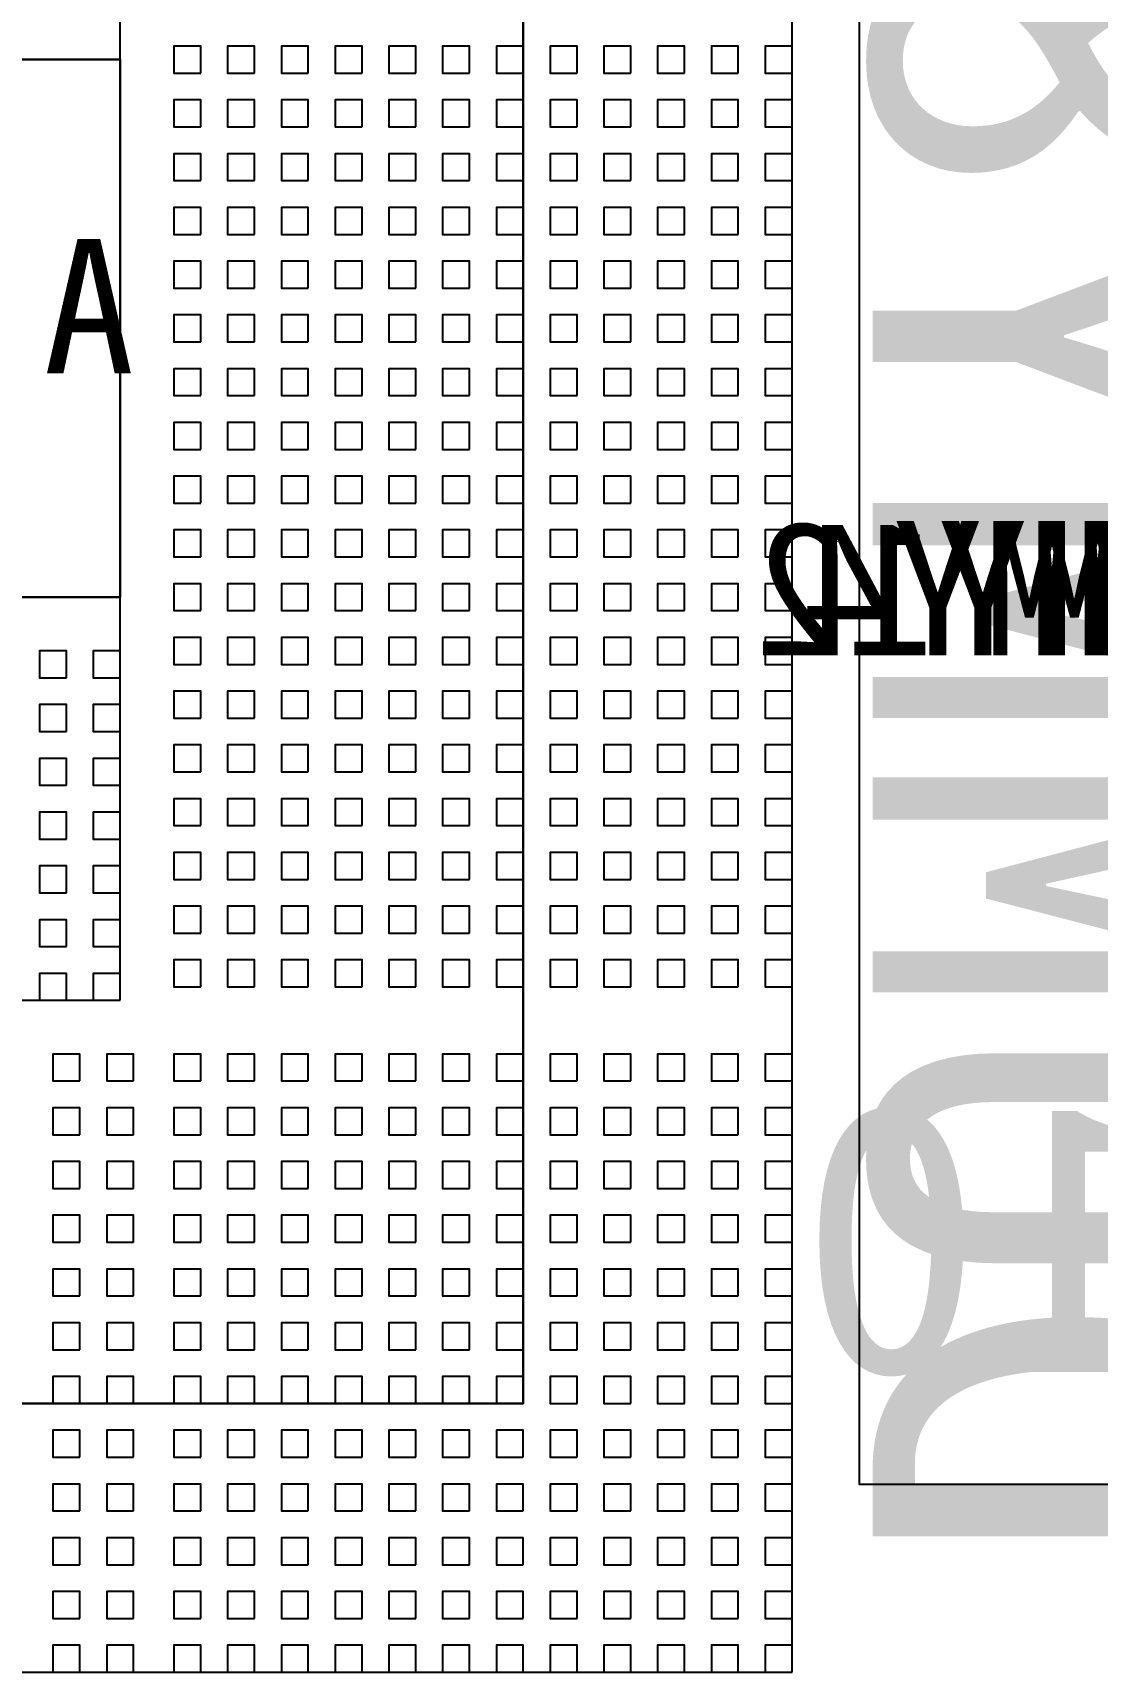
# Model space of a CAD drawing. Header units: millimetres. Extents: x 427 to 2444, y 137 to 817.
# Drawn here: x 1588.8869 to 1588.9266, y 289.0569 to 289.1179 of the extents above; entities that cross this region are included whole.
import ezdxf
from ezdxf.enums import TextEntityAlignment as Align

# ---------------------------------------------------------------- set-up
doc = ezdxf.new("R2010")
doc.units = ezdxf.units.MM
for name, color, linetype in [('L10', 2, 'Continuous'), ('L223', 133, 'Continuous'), ('L240', 60, 'Continuous'), ('L241', 200, 'Continuous'), ('L242', 51, 'Continuous'), ('L245', 53, 'Continuous'), ('L246', 93, 'Continuous'), ('L31', 1, 'Continuous'), ('L70', 190, 'Continuous'), ('L72', 70, 'Continuous'), ('L73', 110, 'Continuous'), ('L74', 230, 'Continuous'), ('L75', 30, 'Continuous'), ('L76', 131, 'Continuous'), ('L98', 150, 'Continuous')]:
    doc.layers.add(name, color=color, linetype=linetype)
doc.styles.add('txt', font='simhei.ttf')

# ---------------------------------------------------------------- blocks, each defined once
blk = doc.blocks.new('HX8394_F_PAD')
at = {"layer": 'L10'}
blk.add_lwpolyline([(13.655999, 0.231499), (13.655999, 0.331501), (13.756001, 0.331501), (13.756001, 0.231499), (13.655999, 0.231499)], close=True, dxfattribs=at)
at = {"layer": 'L241'}
blk.add_lwpolyline([(13.656, 0.2315), (13.656, 0.3315), (13.756, 0.3315), (13.756, 0.2315), (13.656, 0.2315)], close=True, dxfattribs=at)
at = {"layer": 'L242'}
blk.add_lwpolyline([(13.716, 0.2565), (13.716, 0.2715), (13.731, 0.2715), (13.731, 0.2915), (13.716, 0.2915), (13.716, 0.3065), (13.696, 0.3065), (13.696, 0.2915), (13.681, 0.2915), (13.681, 0.2715), (13.696, 0.2715), (13.696, 0.2565), (13.716, 0.2565)], close=True, dxfattribs=at)
at = {"layer": 'L70'}
blk.add_lwpolyline([(13.656, 0.2315), (13.656, 0.3315), (13.756, 0.3315), (13.756, 0.2315), (13.656, 0.2315)], close=True, dxfattribs=at)
at = {"layer": 'L72'}
blk.add_lwpolyline([(13.656, 0.2315), (13.656, 0.3315), (13.756, 0.3315), (13.756, 0.2315), (13.656, 0.2315)], close=True, dxfattribs=at)
at = {"layer": 'L73'}
blk.add_lwpolyline([(13.656, 0.2315), (13.656, 0.3315), (13.756, 0.3315), (13.756, 0.2315), (13.656, 0.2315)], close=True, dxfattribs=at)
at = {"layer": 'L74'}
blk.add_lwpolyline([(13.656, 0.2315), (13.656, 0.3315), (13.756, 0.3315), (13.756, 0.2315), (13.656, 0.2315)], close=True, dxfattribs=at)
at = {"layer": 'L75'}
blk.add_lwpolyline([(13.656, 0.2315), (13.656, 0.3315), (13.756, 0.3315), (13.756, 0.2315), (13.656, 0.2315)], close=True, dxfattribs=at)
at = {"layer": 'L76'}
blk.add_lwpolyline([(13.656, 0.2315), (13.656, 0.3315), (13.756, 0.3315), (13.756, 0.2315), (13.656, 0.2315)], close=True, dxfattribs=at)
at = {"layer": 'L98'}
blk.add_lwpolyline([(13.655999, 0.231499), (13.655999, 0.331501), (13.756001, 0.331501), (13.756001, 0.231499), (13.655999, 0.231499)], close=True, dxfattribs=at)
blk = doc.blocks.new('ALK2_930UM')
at = {"layer": 'L223'}
blk.add_lwpolyline([(-0.04, -0.04), (-0.04, 0.04), (0.04, 0.04), (0.04, -0.04), (-0.04, -0.04)], close=True, dxfattribs=at)
at = {"layer": 'L241'}
blk.add_lwpolyline([(-0.04, -0.04), (-0.04, 0.04), (0.04, 0.04), (0.04, -0.04), (-0.04, -0.04)], close=True, dxfattribs=at)
at = {"layer": 'L242'}
blk.add_lwpolyline([(-0.01, -0.025), (-0.01, -0.01), (-0.025, -0.01), (-0.025, 0.01), (-0.01, 0.01), (-0.01, 0.025), (0.01, 0.025), (0.01, 0.01), (0.025, 0.01), (0.025, -0.01), (0.01, -0.01), (0.01, -0.025), (-0.01, -0.025)], close=True, dxfattribs=at)
blk = doc.blocks.new('NTBUMP_65X16')
at = {"layer": 'L242'}
blk.add_lwpolyline([(-0.008, -0.0325), (-0.008, 0.0325), (0.008, 0.0325), (0.008, -0.0325), (-0.008, -0.0325)], close=True, dxfattribs=at)
blk = doc.blocks.new('ILI9881C_AA_NTBUMP_PM_875UM')
at = {"yscale": -1, "rotation": 180}
blk.add_blockref('ALK2_930UM', (13.706, 0.2855), dxfattribs=at)
at = {"rotation": 180}
blk.add_blockref('NTBUMP_65X16', (13.6455, 0.275), dxfattribs=at)
at = {"layer": 'L246', "style": 'txt'}
blk.add_text('DUMMY81', height=0.015, rotation=90, dxfattribs=at).set_placement((13.6455, 0.275), align=Align.MIDDLE_CENTER)
blk.add_text('610', height=0.01, dxfattribs=at).set_placement((13.6455, 0.251666), align=Align.MIDDLE_CENTER)
blk = doc.blocks.new('OUT_3BUMP')
at = {"layer": 'L242'}
blk.add_lwpolyline([(0.011, 0.116), (0.011, 0.181), (0.027, 0.181), (0.027, 0.116), (0.011, 0.116)], close=True, dxfattribs=at)
blk = doc.blocks.new('JD9365Z_PAD_20170829_Y880')
at = {"layer": 'L241'}
blk.add_lwpolyline([(13.666, 0.249), (13.666, 0.329), (13.746, 0.329), (13.746, 0.249), (13.666, 0.249)], close=True, dxfattribs=at)
at = {"layer": 'L242'}
blk.add_lwpolyline([(13.716, 0.264), (13.716, 0.279), (13.731, 0.279), (13.731, 0.299), (13.716, 0.299), (13.716, 0.314), (13.696, 0.314), (13.696, 0.299), (13.681, 0.299), (13.681, 0.279), (13.696, 0.279), (13.696, 0.264), (13.716, 0.264)], close=True, dxfattribs=at)
at = {"row_count": 1, "column_count": 372, "row_spacing": 0.245, "column_spacing": 0.033}
blk.add_blockref('OUT_3BUMP', (1.3835, 0.13), dxfattribs=at)
at = {"layer": 'L240', "style": 'txt'}
blk.add_text('DUMMY12', height=0.005, dxfattribs=at).set_placement((13.6455, 0.279333), align=Align.MIDDLE_CENTER)
blk = doc.blocks.new('NV3052C3P_BUMP_ORI_20190911')
at = {"layer": 'L242'}
for points in [[(13.681, 0.248), (13.681, 0.298), (13.731, 0.298), (13.731, 0.248), (13.681, 0.248)], [(13.6375, 0.23), (13.6375, 0.295), (13.6535, 0.295), (13.6535, 0.23), (13.6375, 0.23)]]:
    blk.add_lwpolyline(points, close=True, dxfattribs=at)
at = {"layer": 'L245', "style": 'txt'}
for s, p in [('AlignmentMarkR2', (13.705973, 0.273833)), ('DUMMY4', (13.645473, 0.263333))]:
    blk.add_text(s, height=0.005, dxfattribs=at).set_placement(p, align=Align.MIDDLE_CENTER)
blk = doc.blocks.new('AL_MARK_AUO')
at = {"layer": 'L242'}
blk.add_lwpolyline([(0.04, 0.075), (0.04, 0.06), (0.025, 0.06), (0.025, 0.04), (0.04, 0.04), (0.04, 0.025), (0.06, 0.025), (0.06, 0.04), (0.075, 0.04), (0.075, 0.06), (0.06, 0.06), (0.06, 0.075), (0.04, 0.075)], close=True, dxfattribs=at)
blk.add_lwpolyline([(0.04, 0.075), (0.04, 0.06), (0.025, 0.06), (0.025, 0.04), (0.04, 0.04), (0.04, 0.025), (0.06, 0.025), (0.06, 0.04), (0.075, 0.04), (0.075, 0.06), (0.06, 0.06), (0.06, 0.075), (0.04, 0.075)], close=True, dxfattribs=at)
at = {"layer": 'L31'}
for points in [[(0, 0.0595), (0, 0.0605), (0.001, 0.0605), (0.001, 0.0595), (0, 0.0595)], [(0.002, 0.0595), (0.002, 0.0605), (0.003, 0.0605), (0.003, 0.0595), (0.002, 0.0595)], [(0.004, 0.0595), (0.004, 0.0605), (0.005, 0.0605), (0.005, 0.0595), (0.004, 0.0595)], [(0.006, 0.0595), (0.006, 0.0605), (0.007, 0.0605), (0.007, 0.0595), (0.006, 0.0595)], [(0.008, 0.0595), (0.008, 0.0605), (0.009, 0.0605), (0.009, 0.0595), (0.008, 0.0595)], [(0.01, 0.0595), (0.01, 0.0605), (0.011, 0.0605), (0.011, 0.0595), (0.01, 0.0595)], [(0.012, 0.0595), (0.012, 0.0605), (0.013, 0.0605), (0.013, 0.0595), (0.012, 0.0595)], [(0.014, 0.0595), (0.014, 0.0605), (0.015, 0.0605), (0.015, 0.0595), (0.014, 0.0595)], [(0.016, 0.0595), (0.016, 0.0605), (0.017, 0.0605), (0.017, 0.0595), (0.016, 0.0595)], [(0.018, 0.0595), (0.018, 0.0605), (0.019, 0.0605), (0.019, 0.0595), (0.018, 0.0595)], [(0.02, 0.0595), (0.02, 0.0605), (0.021, 0.0605), (0.021, 0.0595), (0.02, 0.0595)], [(0.022, 0.0595), (0.022, 0.0605), (0.023, 0.0605), (0.023, 0.0595), (0.022, 0.0595)], [(0, 0.0575), (0, 0.0585), (0.001, 0.0585), (0.001, 0.0575), (0, 0.0575)], [(0.002, 0.0575), (0.002, 0.0585), (0.003, 0.0585), (0.003, 0.0575), (0.002, 0.0575)], [(0.004, 0.0575), (0.004, 0.0585), (0.005, 0.0585), (0.005, 0.0575), (0.004, 0.0575)], [(0.006, 0.0575), (0.006, 0.0585), (0.007, 0.0585), (0.007, 0.0575), (0.006, 0.0575)], [(0.008, 0.0575), (0.008, 0.0585), (0.009, 0.0585), (0.009, 0.0575), (0.008, 0.0575)], [(0.01, 0.0575), (0.01, 0.0585), (0.011, 0.0585), (0.011, 0.0575), (0.01, 0.0575)], [(0.012, 0.0575), (0.012, 0.0585), (0.013, 0.0585), (0.013, 0.0575), (0.012, 0.0575)], [(0.014, 0.0575), (0.014, 0.0585), (0.015, 0.0585), (0.015, 0.0575), (0.014, 0.0575)], [(0.016, 0.0575), (0.016, 0.0585), (0.017, 0.0585), (0.017, 0.0575), (0.016, 0.0575)], [(0.018, 0.0575), (0.018, 0.0585), (0.019, 0.0585), (0.019, 0.0575), (0.018, 0.0575)], [(0.02, 0.0575), (0.02, 0.0585), (0.021, 0.0585), (0.021, 0.0575), (0.02, 0.0575)], [(0.022, 0.0575), (0.022, 0.0585), (0.023, 0.0585), (0.023, 0.0575), (0.022, 0.0575)], [(0, 0.0555), (0, 0.0565), (0.001, 0.0565), (0.001, 0.0555), (0, 0.0555)], [(0.002, 0.0555), (0.002, 0.0565), (0.003, 0.0565), (0.003, 0.0555), (0.002, 0.0555)], [(0.004, 0.0555), (0.004, 0.0565), (0.005, 0.0565), (0.005, 0.0555), (0.004, 0.0555)], [(0.006, 0.0555), (0.006, 0.0565), (0.007, 0.0565), (0.007, 0.0555), (0.006, 0.0555)], [(0.008, 0.0555), (0.008, 0.0565), (0.009, 0.0565), (0.009, 0.0555), (0.008, 0.0555)], [(0.01, 0.0555), (0.01, 0.0565), (0.011, 0.0565), (0.011, 0.0555), (0.01, 0.0555)], [(0.012, 0.0555), (0.012, 0.0565), (0.013, 0.0565), (0.013, 0.0555), (0.012, 0.0555)], [(0.014, 0.0555), (0.014, 0.0565), (0.015, 0.0565), (0.015, 0.0555), (0.014, 0.0555)], [(0.016, 0.0555), (0.016, 0.0565), (0.017, 0.0565), (0.017, 0.0555), (0.016, 0.0555)], [(0.018, 0.0555), (0.018, 0.0565), (0.019, 0.0565), (0.019, 0.0555), (0.018, 0.0555)], [(0.02, 0.0555), (0.02, 0.0565), (0.021, 0.0565), (0.021, 0.0555), (0.02, 0.0555)], [(0.022, 0.0555), (0.022, 0.0565), (0.023, 0.0565), (0.023, 0.0555), (0.022, 0.0555)], [(0, 0.0535), (0, 0.0545), (0.001, 0.0545), (0.001, 0.0535), (0, 0.0535)], [(0.002, 0.0535), (0.002, 0.0545), (0.003, 0.0545), (0.003, 0.0535), (0.002, 0.0535)], [(0.004, 0.0535), (0.004, 0.0545), (0.005, 0.0545), (0.005, 0.0535), (0.004, 0.0535)], [(0.006, 0.0535), (0.006, 0.0545), (0.007, 0.0545), (0.007, 0.0535), (0.006, 0.0535)], [(0.008, 0.0535), (0.008, 0.0545), (0.009, 0.0545), (0.009, 0.0535), (0.008, 0.0535)], [(0.01, 0.0535), (0.01, 0.0545), (0.011, 0.0545), (0.011, 0.0535), (0.01, 0.0535)], [(0.012, 0.0535), (0.012, 0.0545), (0.013, 0.0545), (0.013, 0.0535), (0.012, 0.0535)], [(0.014, 0.0535), (0.014, 0.0545), (0.015, 0.0545), (0.015, 0.0535), (0.014, 0.0535)], [(0.016, 0.0535), (0.016, 0.0545), (0.017, 0.0545), (0.017, 0.0535), (0.016, 0.0535)], [(0.018, 0.0535), (0.018, 0.0545), (0.019, 0.0545), (0.019, 0.0535), (0.018, 0.0535)], [(0.02, 0.0535), (0.02, 0.0545), (0.021, 0.0545), (0.021, 0.0535), (0.02, 0.0535)], [(0.022, 0.0535), (0.022, 0.0545), (0.023, 0.0545), (0.023, 0.0535), (0.022, 0.0535)], [(0, 0.0515), (0, 0.0525), (0.001, 0.0525), (0.001, 0.0515), (0, 0.0515)], [(0.002, 0.0515), (0.002, 0.0525), (0.003, 0.0525), (0.003, 0.0515), (0.002, 0.0515)], [(0.004, 0.0515), (0.004, 0.0525), (0.005, 0.0525), (0.005, 0.0515), (0.004, 0.0515)], [(0.006, 0.0515), (0.006, 0.0525), (0.007, 0.0525), (0.007, 0.0515), (0.006, 0.0515)], [(0.008, 0.0515), (0.008, 0.0525), (0.009, 0.0525), (0.009, 0.0515), (0.008, 0.0515)], [(0.01, 0.0515), (0.01, 0.0525), (0.011, 0.0525), (0.011, 0.0515), (0.01, 0.0515)], [(0.012, 0.0515), (0.012, 0.0525), (0.013, 0.0525), (0.013, 0.0515), (0.012, 0.0515)], [(0.014, 0.0515), (0.014, 0.0525), (0.015, 0.0525), (0.015, 0.0515), (0.014, 0.0515)], [(0.016, 0.0515), (0.016, 0.0525), (0.017, 0.0525), (0.017, 0.0515), (0.016, 0.0515)], [(0.018, 0.0515), (0.018, 0.0525), (0.019, 0.0525), (0.019, 0.0515), (0.018, 0.0515)], [(0.02, 0.0515), (0.02, 0.0525), (0.021, 0.0525), (0.021, 0.0515), (0.02, 0.0515)], [(0.022, 0.0515), (0.022, 0.0525), (0.023, 0.0525), (0.023, 0.0515), (0.022, 0.0515)], [(0, 0.0495), (0, 0.0505), (0.001, 0.0505), (0.001, 0.0495), (0, 0.0495)], [(0.002, 0.0495), (0.002, 0.0505), (0.003, 0.0505), (0.003, 0.0495), (0.002, 0.0495)], [(0.004, 0.0495), (0.004, 0.0505), (0.005, 0.0505), (0.005, 0.0495), (0.004, 0.0495)], [(0.006, 0.0495), (0.006, 0.0505), (0.007, 0.0505), (0.007, 0.0495), (0.006, 0.0495)], [(0.008, 0.0495), (0.008, 0.0505), (0.009, 0.0505), (0.009, 0.0495), (0.008, 0.0495)], [(0.01, 0.0495), (0.01, 0.0505), (0.011, 0.0505), (0.011, 0.0495), (0.01, 0.0495)], [(0.012, 0.0495), (0.012, 0.0505), (0.013, 0.0505), (0.013, 0.0495), (0.012, 0.0495)], [(0.014, 0.0495), (0.014, 0.0505), (0.015, 0.0505), (0.015, 0.0495), (0.014, 0.0495)], [(0.016, 0.0495), (0.016, 0.0505), (0.017, 0.0505), (0.017, 0.0495), (0.016, 0.0495)], [(0.018, 0.0495), (0.018, 0.0505), (0.019, 0.0505), (0.019, 0.0495), (0.018, 0.0495)], [(0.02, 0.0495), (0.02, 0.0505), (0.021, 0.0505), (0.021, 0.0495), (0.02, 0.0495)], [(0.022, 0.0495), (0.022, 0.0505), (0.023, 0.0505), (0.023, 0.0495), (0.022, 0.0495)], [(0, 0.0475), (0, 0.0485), (0.001, 0.0485), (0.001, 0.0475), (0, 0.0475)], [(0.002, 0.0475), (0.002, 0.0485), (0.003, 0.0485), (0.003, 0.0475), (0.002, 0.0475)], [(0.004, 0.0475), (0.004, 0.0485), (0.005, 0.0485), (0.005, 0.0475), (0.004, 0.0475)], [(0.006, 0.0475), (0.006, 0.0485), (0.007, 0.0485), (0.007, 0.0475), (0.006, 0.0475)], [(0.008, 0.0475), (0.008, 0.0485), (0.009, 0.0485), (0.009, 0.0475), (0.008, 0.0475)], [(0.01, 0.0475), (0.01, 0.0485), (0.011, 0.0485), (0.011, 0.0475), (0.01, 0.0475)], [(0.012, 0.0475), (0.012, 0.0485), (0.013, 0.0485), (0.013, 0.0475), (0.012, 0.0475)], [(0.014, 0.0475), (0.014, 0.0485), (0.015, 0.0485), (0.015, 0.0475), (0.014, 0.0475)], [(0.016, 0.0475), (0.016, 0.0485), (0.017, 0.0485), (0.017, 0.0475), (0.016, 0.0475)], [(0.018, 0.0475), (0.018, 0.0485), (0.019, 0.0485), (0.019, 0.0475), (0.018, 0.0475)], [(0.02, 0.0475), (0.02, 0.0485), (0.021, 0.0485), (0.021, 0.0475), (0.02, 0.0475)], [(0.022, 0.0475), (0.022, 0.0485), (0.023, 0.0485), (0.023, 0.0475), (0.022, 0.0475)], [(0, 0.0455), (0, 0.0465), (0.001, 0.0465), (0.001, 0.0455), (0, 0.0455)], [(0.002, 0.0455), (0.002, 0.0465), (0.003, 0.0465), (0.003, 0.0455), (0.002, 0.0455)], [(0.004, 0.0455), (0.004, 0.0465), (0.005, 0.0465), (0.005, 0.0455), (0.004, 0.0455)], [(0.006, 0.0455), (0.006, 0.0465), (0.007, 0.0465), (0.007, 0.0455), (0.006, 0.0455)], [(0.008, 0.0455), (0.008, 0.0465), (0.009, 0.0465), (0.009, 0.0455), (0.008, 0.0455)], [(0.01, 0.0455), (0.01, 0.0465), (0.011, 0.0465), (0.011, 0.0455), (0.01, 0.0455)], [(0.012, 0.0455), (0.012, 0.0465), (0.013, 0.0465), (0.013, 0.0455), (0.012, 0.0455)], [(0.014, 0.0455), (0.014, 0.0465), (0.015, 0.0465), (0.015, 0.0455), (0.014, 0.0455)], [(0.016, 0.0455), (0.016, 0.0465), (0.017, 0.0465), (0.017, 0.0455), (0.016, 0.0455)], [(0.018, 0.0455), (0.018, 0.0465), (0.019, 0.0465), (0.019, 0.0455), (0.018, 0.0455)], [(0.02, 0.0455), (0.02, 0.0465), (0.021, 0.0465), (0.021, 0.0455), (0.02, 0.0455)], [(0.022, 0.0455), (0.022, 0.0465), (0.023, 0.0465), (0.023, 0.0455), (0.022, 0.0455)], [(0, 0.0435), (0, 0.0445), (0.001, 0.0445), (0.001, 0.0435), (0, 0.0435)], [(0.002, 0.0435), (0.002, 0.0445), (0.003, 0.0445), (0.003, 0.0435), (0.002, 0.0435)], [(0.004, 0.0435), (0.004, 0.0445), (0.005, 0.0445), (0.005, 0.0435), (0.004, 0.0435)], [(0.006, 0.0435), (0.006, 0.0445), (0.007, 0.0445), (0.007, 0.0435), (0.006, 0.0435)], [(0.008, 0.0435), (0.008, 0.0445), (0.009, 0.0445), (0.009, 0.0435), (0.008, 0.0435)], [(0.01, 0.0435), (0.01, 0.0445), (0.011, 0.0445), (0.011, 0.0435), (0.01, 0.0435)], [(0.012, 0.0435), (0.012, 0.0445), (0.013, 0.0445), (0.013, 0.0435), (0.012, 0.0435)], [(0.014, 0.0435), (0.014, 0.0445), (0.015, 0.0445), (0.015, 0.0435), (0.014, 0.0435)], [(0.016, 0.0435), (0.016, 0.0445), (0.017, 0.0445), (0.017, 0.0435), (0.016, 0.0435)], [(0.018, 0.0435), (0.018, 0.0445), (0.019, 0.0445), (0.019, 0.0435), (0.018, 0.0435)], [(0.02, 0.0435), (0.02, 0.0445), (0.021, 0.0445), (0.021, 0.0435), (0.02, 0.0435)], [(0.022, 0.0435), (0.022, 0.0445), (0.023, 0.0445), (0.023, 0.0435), (0.022, 0.0435)], [(0, 0.0415), (0, 0.0425), (0.001, 0.0425), (0.001, 0.0415), (0, 0.0415)], [(0.002, 0.0415), (0.002, 0.0425), (0.003, 0.0425), (0.003, 0.0415), (0.002, 0.0415)], [(0.004, 0.0415), (0.004, 0.0425), (0.005, 0.0425), (0.005, 0.0415), (0.004, 0.0415)], [(0.006, 0.0415), (0.006, 0.0425), (0.007, 0.0425), (0.007, 0.0415), (0.006, 0.0415)], [(0.008, 0.0415), (0.008, 0.0425), (0.009, 0.0425), (0.009, 0.0415), (0.008, 0.0415)], [(0.01, 0.0415), (0.01, 0.0425), (0.011, 0.0425), (0.011, 0.0415), (0.01, 0.0415)], [(0.012, 0.0415), (0.012, 0.0425), (0.013, 0.0425), (0.013, 0.0415), (0.012, 0.0415)], [(0.014, 0.0415), (0.014, 0.0425), (0.015, 0.0425), (0.015, 0.0415), (0.014, 0.0415)], [(0.016, 0.0415), (0.016, 0.0425), (0.017, 0.0425), (0.017, 0.0415), (0.016, 0.0415)], [(0.018, 0.0415), (0.018, 0.0425), (0.019, 0.0425), (0.019, 0.0415), (0.018, 0.0415)], [(0.02, 0.0415), (0.02, 0.0425), (0.021, 0.0425), (0.021, 0.0415), (0.02, 0.0415)], [(0.022, 0.0415), (0.022, 0.0425), (0.023, 0.0425), (0.023, 0.0415), (0.022, 0.0415)], [(0, 0.0395), (0, 0.0405), (0.001, 0.0405), (0.001, 0.0395), (0, 0.0395)], [(0.002, 0.0395), (0.002, 0.0405), (0.003, 0.0405), (0.003, 0.0395), (0.002, 0.0395)], [(0.004, 0.0395), (0.004, 0.0405), (0.005, 0.0405), (0.005, 0.0395), (0.004, 0.0395)], [(0.006, 0.0395), (0.006, 0.0405), (0.007, 0.0405), (0.007, 0.0395), (0.006, 0.0395)], [(0.008, 0.0395), (0.008, 0.0405), (0.009, 0.0405), (0.009, 0.0395), (0.008, 0.0395)], [(0.01, 0.0395), (0.01, 0.0405), (0.011, 0.0405), (0.011, 0.0395), (0.01, 0.0395)], [(0.012, 0.0395), (0.012, 0.0405), (0.013, 0.0405), (0.013, 0.0395), (0.012, 0.0395)], [(0.014, 0.0395), (0.014, 0.0405), (0.015, 0.0405), (0.015, 0.0395), (0.014, 0.0395)], [(0.016, 0.0395), (0.016, 0.0405), (0.017, 0.0405), (0.017, 0.0395), (0.016, 0.0395)], [(0.018, 0.0395), (0.018, 0.0405), (0.019, 0.0405), (0.019, 0.0395), (0.018, 0.0395)], [(0.02, 0.0395), (0.02, 0.0405), (0.021, 0.0405), (0.021, 0.0395), (0.02, 0.0395)], [(0.022, 0.0395), (0.022, 0.0405), (0.023, 0.0405), (0.023, 0.0395), (0.022, 0.0395)], [(0, 0.0375), (0, 0.0385), (0.001, 0.0385), (0.001, 0.0375), (0, 0.0375)], [(0.002, 0.0375), (0.002, 0.0385), (0.003, 0.0385), (0.003, 0.0375), (0.002, 0.0375)], [(0.004, 0.0375), (0.004, 0.0385), (0.005, 0.0385), (0.005, 0.0375), (0.004, 0.0375)], [(0.006, 0.0375), (0.006, 0.0385), (0.007, 0.0385), (0.007, 0.0375), (0.006, 0.0375)], [(0.008, 0.0375), (0.008, 0.0385), (0.009, 0.0385), (0.009, 0.0375), (0.008, 0.0375)], [(0.01, 0.0375), (0.01, 0.0385), (0.011, 0.0385), (0.011, 0.0375), (0.01, 0.0375)], [(0.012, 0.0375), (0.012, 0.0385), (0.013, 0.0385), (0.013, 0.0375), (0.012, 0.0375)], [(0.014, 0.0375), (0.014, 0.0385), (0.015, 0.0385), (0.015, 0.0375), (0.014, 0.0375)], [(0.016, 0.0375), (0.016, 0.0385), (0.017, 0.0385), (0.017, 0.0375), (0.016, 0.0375)], [(0.018, 0.0375), (0.018, 0.0385), (0.019, 0.0385), (0.019, 0.0375), (0.018, 0.0375)], [(0.02, 0.0375), (0.02, 0.0385), (0.021, 0.0385), (0.021, 0.0375), (0.02, 0.0375)], [(0.022, 0.0375), (0.022, 0.0385), (0.023, 0.0385), (0.023, 0.0375), (0.022, 0.0375)], [(0.025, 0.037), (0.025, 0.038), (0.026, 0.038), (0.026, 0.037), (0.025, 0.037)], [(0.027, 0.037), (0.027, 0.038), (0.028, 0.038), (0.028, 0.037), (0.027, 0.037)], [(0, 0.0355), (0, 0.0365), (0.001, 0.0365), (0.001, 0.0355), (0, 0.0355)], [(0.002, 0.0355), (0.002, 0.0365), (0.003, 0.0365), (0.003, 0.0355), (0.002, 0.0355)], [(0.004, 0.0355), (0.004, 0.0365), (0.005, 0.0365), (0.005, 0.0355), (0.004, 0.0355)], [(0.006, 0.0355), (0.006, 0.0365), (0.007, 0.0365), (0.007, 0.0355), (0.006, 0.0355)], [(0.008, 0.0355), (0.008, 0.0365), (0.009, 0.0365), (0.009, 0.0355), (0.008, 0.0355)], [(0.01, 0.0355), (0.01, 0.0365), (0.011, 0.0365), (0.011, 0.0355), (0.01, 0.0355)], [(0.012, 0.0355), (0.012, 0.0365), (0.013, 0.0365), (0.013, 0.0355), (0.012, 0.0355)], [(0.014, 0.0355), (0.014, 0.0365), (0.015, 0.0365), (0.015, 0.0355), (0.014, 0.0355)], [(0.016, 0.0355), (0.016, 0.0365), (0.017, 0.0365), (0.017, 0.0355), (0.016, 0.0355)], [(0.018, 0.0355), (0.018, 0.0365), (0.019, 0.0365), (0.019, 0.0355), (0.018, 0.0355)], [(0.02, 0.0355), (0.02, 0.0365), (0.021, 0.0365), (0.021, 0.0355), (0.02, 0.0355)], [(0.022, 0.0355), (0.022, 0.0365), (0.023, 0.0365), (0.023, 0.0355), (0.022, 0.0355)], [(0.025, 0.035), (0.025, 0.036), (0.026, 0.036), (0.026, 0.035), (0.025, 0.035)], [(0.027, 0.035), (0.027, 0.036), (0.028, 0.036), (0.028, 0.035), (0.027, 0.035)], [(0, 0.0335), (0, 0.0345), (0.001, 0.0345), (0.001, 0.0335), (0, 0.0335)], [(0.002, 0.0335), (0.002, 0.0345), (0.003, 0.0345), (0.003, 0.0335), (0.002, 0.0335)], [(0.004, 0.0335), (0.004, 0.0345), (0.005, 0.0345), (0.005, 0.0335), (0.004, 0.0335)], [(0.006, 0.0335), (0.006, 0.0345), (0.007, 0.0345), (0.007, 0.0335), (0.006, 0.0335)], [(0.008, 0.0335), (0.008, 0.0345), (0.009, 0.0345), (0.009, 0.0335), (0.008, 0.0335)], [(0.01, 0.0335), (0.01, 0.0345), (0.011, 0.0345), (0.011, 0.0335), (0.01, 0.0335)], [(0.012, 0.0335), (0.012, 0.0345), (0.013, 0.0345), (0.013, 0.0335), (0.012, 0.0335)], [(0.014, 0.0335), (0.014, 0.0345), (0.015, 0.0345), (0.015, 0.0335), (0.014, 0.0335)], [(0.016, 0.0335), (0.016, 0.0345), (0.017, 0.0345), (0.017, 0.0335), (0.016, 0.0335)], [(0.018, 0.0335), (0.018, 0.0345), (0.019, 0.0345), (0.019, 0.0335), (0.018, 0.0335)], [(0.02, 0.0335), (0.02, 0.0345), (0.021, 0.0345), (0.021, 0.0335), (0.02, 0.0335)], [(0.022, 0.0335), (0.022, 0.0345), (0.023, 0.0345), (0.023, 0.0335), (0.022, 0.0335)], [(0.025, 0.033), (0.025, 0.034), (0.026, 0.034), (0.026, 0.033), (0.025, 0.033)], [(0.027, 0.033), (0.027, 0.034), (0.028, 0.034), (0.028, 0.033), (0.027, 0.033)], [(0, 0.0315), (0, 0.0325), (0.001, 0.0325), (0.001, 0.0315), (0, 0.0315)], [(0.002, 0.0315), (0.002, 0.0325), (0.003, 0.0325), (0.003, 0.0315), (0.002, 0.0315)], [(0.004, 0.0315), (0.004, 0.0325), (0.005, 0.0325), (0.005, 0.0315), (0.004, 0.0315)], [(0.006, 0.0315), (0.006, 0.0325), (0.007, 0.0325), (0.007, 0.0315), (0.006, 0.0315)], [(0.008, 0.0315), (0.008, 0.0325), (0.009, 0.0325), (0.009, 0.0315), (0.008, 0.0315)], [(0.01, 0.0315), (0.01, 0.0325), (0.011, 0.0325), (0.011, 0.0315), (0.01, 0.0315)], [(0.012, 0.0315), (0.012, 0.0325), (0.013, 0.0325), (0.013, 0.0315), (0.012, 0.0315)], [(0.014, 0.0315), (0.014, 0.0325), (0.015, 0.0325), (0.015, 0.0315), (0.014, 0.0315)], [(0.016, 0.0315), (0.016, 0.0325), (0.017, 0.0325), (0.017, 0.0315), (0.016, 0.0315)], [(0.018, 0.0315), (0.018, 0.0325), (0.019, 0.0325), (0.019, 0.0315), (0.018, 0.0315)], [(0.02, 0.0315), (0.02, 0.0325), (0.021, 0.0325), (0.021, 0.0315), (0.02, 0.0315)], [(0.022, 0.0315), (0.022, 0.0325), (0.023, 0.0325), (0.023, 0.0315), (0.022, 0.0315)], [(0.025, 0.031), (0.025, 0.032), (0.026, 0.032), (0.026, 0.031), (0.025, 0.031)], [(0.027, 0.031), (0.027, 0.032), (0.028, 0.032), (0.028, 0.031), (0.027, 0.031)], [(0, 0.0295), (0, 0.0305), (0.001, 0.0305), (0.001, 0.0295), (0, 0.0295)], [(0.002, 0.0295), (0.002, 0.0305), (0.003, 0.0305), (0.003, 0.0295), (0.002, 0.0295)], [(0.004, 0.0295), (0.004, 0.0305), (0.005, 0.0305), (0.005, 0.0295), (0.004, 0.0295)], [(0.006, 0.0295), (0.006, 0.0305), (0.007, 0.0305), (0.007, 0.0295), (0.006, 0.0295)], [(0.008, 0.0295), (0.008, 0.0305), (0.009, 0.0305), (0.009, 0.0295), (0.008, 0.0295)], [(0.01, 0.0295), (0.01, 0.0305), (0.011, 0.0305), (0.011, 0.0295), (0.01, 0.0295)], [(0.012, 0.0295), (0.012, 0.0305), (0.013, 0.0305), (0.013, 0.0295), (0.012, 0.0295)], [(0.014, 0.0295), (0.014, 0.0305), (0.015, 0.0305), (0.015, 0.0295), (0.014, 0.0295)], [(0.016, 0.0295), (0.016, 0.0305), (0.017, 0.0305), (0.017, 0.0295), (0.016, 0.0295)], [(0.018, 0.0295), (0.018, 0.0305), (0.019, 0.0305), (0.019, 0.0295), (0.018, 0.0295)], [(0.02, 0.0295), (0.02, 0.0305), (0.021, 0.0305), (0.021, 0.0295), (0.02, 0.0295)], [(0.022, 0.0295), (0.022, 0.0305), (0.023, 0.0305), (0.023, 0.0295), (0.022, 0.0295)], [(0.025, 0.029), (0.025, 0.03), (0.026, 0.03), (0.026, 0.029), (0.025, 0.029)], [(0.027, 0.029), (0.027, 0.03), (0.028, 0.03), (0.028, 0.029), (0.027, 0.029)], [(0, 0.0275), (0, 0.0285), (0.001, 0.0285), (0.001, 0.0275), (0, 0.0275)], [(0.002, 0.0275), (0.002, 0.0285), (0.003, 0.0285), (0.003, 0.0275), (0.002, 0.0275)], [(0.004, 0.0275), (0.004, 0.0285), (0.005, 0.0285), (0.005, 0.0275), (0.004, 0.0275)], [(0.006, 0.0275), (0.006, 0.0285), (0.007, 0.0285), (0.007, 0.0275), (0.006, 0.0275)], [(0.008, 0.0275), (0.008, 0.0285), (0.009, 0.0285), (0.009, 0.0275), (0.008, 0.0275)], [(0.01, 0.0275), (0.01, 0.0285), (0.011, 0.0285), (0.011, 0.0275), (0.01, 0.0275)], [(0.012, 0.0275), (0.012, 0.0285), (0.013, 0.0285), (0.013, 0.0275), (0.012, 0.0275)], [(0.014, 0.0275), (0.014, 0.0285), (0.015, 0.0285), (0.015, 0.0275), (0.014, 0.0275)], [(0.016, 0.0275), (0.016, 0.0285), (0.017, 0.0285), (0.017, 0.0275), (0.016, 0.0275)], [(0.018, 0.0275), (0.018, 0.0285), (0.019, 0.0285), (0.019, 0.0275), (0.018, 0.0275)], [(0.02, 0.0275), (0.02, 0.0285), (0.021, 0.0285), (0.021, 0.0275), (0.02, 0.0275)], [(0.022, 0.0275), (0.022, 0.0285), (0.023, 0.0285), (0.023, 0.0275), (0.022, 0.0275)], [(0.025, 0.027), (0.025, 0.028), (0.026, 0.028), (0.026, 0.027), (0.025, 0.027)], [(0.027, 0.027), (0.027, 0.028), (0.028, 0.028), (0.028, 0.027), (0.027, 0.027)], [(0, 0.0255), (0, 0.0265), (0.001, 0.0265), (0.001, 0.0255), (0, 0.0255)], [(0.002, 0.0255), (0.002, 0.0265), (0.003, 0.0265), (0.003, 0.0255), (0.002, 0.0255)], [(0.004, 0.0255), (0.004, 0.0265), (0.005, 0.0265), (0.005, 0.0255), (0.004, 0.0255)], [(0.006, 0.0255), (0.006, 0.0265), (0.007, 0.0265), (0.007, 0.0255), (0.006, 0.0255)], [(0.008, 0.0255), (0.008, 0.0265), (0.009, 0.0265), (0.009, 0.0255), (0.008, 0.0255)], [(0.01, 0.0255), (0.01, 0.0265), (0.011, 0.0265), (0.011, 0.0255), (0.01, 0.0255)], [(0.012, 0.0255), (0.012, 0.0265), (0.013, 0.0265), (0.013, 0.0255), (0.012, 0.0255)], [(0.014, 0.0255), (0.014, 0.0265), (0.015, 0.0265), (0.015, 0.0255), (0.014, 0.0255)], [(0.016, 0.0255), (0.016, 0.0265), (0.017, 0.0265), (0.017, 0.0255), (0.016, 0.0255)], [(0.018, 0.0255), (0.018, 0.0265), (0.019, 0.0265), (0.019, 0.0255), (0.018, 0.0255)], [(0.02, 0.0255), (0.02, 0.0265), (0.021, 0.0265), (0.021, 0.0255), (0.02, 0.0255)], [(0.022, 0.0255), (0.022, 0.0265), (0.023, 0.0265), (0.023, 0.0255), (0.022, 0.0255)], [(0.025, 0.025), (0.025, 0.026), (0.026, 0.026), (0.026, 0.025), (0.025, 0.025)], [(0.027, 0.025), (0.027, 0.026), (0.028, 0.026), (0.028, 0.025), (0.027, 0.025)], [(0, 0.022), (0, 0.023), (0.001, 0.023), (0.001, 0.022), (0, 0.022)], [(0.002, 0.022), (0.002, 0.023), (0.003, 0.023), (0.003, 0.022), (0.002, 0.022)], [(0.004, 0.022), (0.004, 0.023), (0.005, 0.023), (0.005, 0.022), (0.004, 0.022)], [(0.006, 0.022), (0.006, 0.023), (0.007, 0.023), (0.007, 0.022), (0.006, 0.022)], [(0.008, 0.022), (0.008, 0.023), (0.009, 0.023), (0.009, 0.022), (0.008, 0.022)], [(0.01, 0.022), (0.01, 0.023), (0.011, 0.023), (0.011, 0.022), (0.01, 0.022)], [(0.012, 0.022), (0.012, 0.023), (0.013, 0.023), (0.013, 0.022), (0.012, 0.022)], [(0.014, 0.022), (0.014, 0.023), (0.015, 0.023), (0.015, 0.022), (0.014, 0.022)], [(0.016, 0.022), (0.016, 0.023), (0.017, 0.023), (0.017, 0.022), (0.016, 0.022)], [(0.018, 0.022), (0.018, 0.023), (0.019, 0.023), (0.019, 0.022), (0.018, 0.022)], [(0.02, 0.022), (0.02, 0.023), (0.021, 0.023), (0.021, 0.022), (0.02, 0.022)], [(0.022, 0.022), (0.022, 0.023), (0.023, 0.023), (0.023, 0.022), (0.022, 0.022)], [(0.0245, 0.022), (0.0245, 0.023), (0.0255, 0.023), (0.0255, 0.022), (0.0245, 0.022)], [(0.0265, 0.022), (0.0265, 0.023), (0.0275, 0.023), (0.0275, 0.022), (0.0265, 0.022)], [(0, 0.02), (0, 0.021), (0.001, 0.021), (0.001, 0.02), (0, 0.02)], [(0.002, 0.02), (0.002, 0.021), (0.003, 0.021), (0.003, 0.02), (0.002, 0.02)], [(0.004, 0.02), (0.004, 0.021), (0.005, 0.021), (0.005, 0.02), (0.004, 0.02)], [(0.006, 0.02), (0.006, 0.021), (0.007, 0.021), (0.007, 0.02), (0.006, 0.02)], [(0.008, 0.02), (0.008, 0.021), (0.009, 0.021), (0.009, 0.02), (0.008, 0.02)], [(0.01, 0.02), (0.01, 0.021), (0.011, 0.021), (0.011, 0.02), (0.01, 0.02)], [(0.012, 0.02), (0.012, 0.021), (0.013, 0.021), (0.013, 0.02), (0.012, 0.02)], [(0.014, 0.02), (0.014, 0.021), (0.015, 0.021), (0.015, 0.02), (0.014, 0.02)], [(0.016, 0.02), (0.016, 0.021), (0.017, 0.021), (0.017, 0.02), (0.016, 0.02)], [(0.018, 0.02), (0.018, 0.021), (0.019, 0.021), (0.019, 0.02), (0.018, 0.02)], [(0.02, 0.02), (0.02, 0.021), (0.021, 0.021), (0.021, 0.02), (0.02, 0.02)], [(0.022, 0.02), (0.022, 0.021), (0.023, 0.021), (0.023, 0.02), (0.022, 0.02)], [(0.0245, 0.02), (0.0245, 0.021), (0.0255, 0.021), (0.0255, 0.02), (0.0245, 0.02)], [(0.0265, 0.02), (0.0265, 0.021), (0.0275, 0.021), (0.0275, 0.02), (0.0265, 0.02)], [(0, 0.018), (0, 0.019), (0.001, 0.019), (0.001, 0.018), (0, 0.018)], [(0.002, 0.018), (0.002, 0.019), (0.003, 0.019), (0.003, 0.018), (0.002, 0.018)], [(0.004, 0.018), (0.004, 0.019), (0.005, 0.019), (0.005, 0.018), (0.004, 0.018)], [(0.006, 0.018), (0.006, 0.019), (0.007, 0.019), (0.007, 0.018), (0.006, 0.018)], [(0.008, 0.018), (0.008, 0.019), (0.009, 0.019), (0.009, 0.018), (0.008, 0.018)], [(0.01, 0.018), (0.01, 0.019), (0.011, 0.019), (0.011, 0.018), (0.01, 0.018)], [(0.012, 0.018), (0.012, 0.019), (0.013, 0.019), (0.013, 0.018), (0.012, 0.018)], [(0.014, 0.018), (0.014, 0.019), (0.015, 0.019), (0.015, 0.018), (0.014, 0.018)], [(0.016, 0.018), (0.016, 0.019), (0.017, 0.019), (0.017, 0.018), (0.016, 0.018)], [(0.018, 0.018), (0.018, 0.019), (0.019, 0.019), (0.019, 0.018), (0.018, 0.018)], [(0.02, 0.018), (0.02, 0.019), (0.021, 0.019), (0.021, 0.018), (0.02, 0.018)], [(0.022, 0.018), (0.022, 0.019), (0.023, 0.019), (0.023, 0.018), (0.022, 0.018)], [(0.0245, 0.018), (0.0245, 0.019), (0.0255, 0.019), (0.0255, 0.018), (0.0245, 0.018)], [(0.0265, 0.018), (0.0265, 0.019), (0.0275, 0.019), (0.0275, 0.018), (0.0265, 0.018)], [(0, 0.016), (0, 0.017), (0.001, 0.017), (0.001, 0.016), (0, 0.016)], [(0.002, 0.016), (0.002, 0.017), (0.003, 0.017), (0.003, 0.016), (0.002, 0.016)], [(0.004, 0.016), (0.004, 0.017), (0.005, 0.017), (0.005, 0.016), (0.004, 0.016)], [(0.006, 0.016), (0.006, 0.017), (0.007, 0.017), (0.007, 0.016), (0.006, 0.016)], [(0.008, 0.016), (0.008, 0.017), (0.009, 0.017), (0.009, 0.016), (0.008, 0.016)], [(0.01, 0.016), (0.01, 0.017), (0.011, 0.017), (0.011, 0.016), (0.01, 0.016)], [(0.012, 0.016), (0.012, 0.017), (0.013, 0.017), (0.013, 0.016), (0.012, 0.016)], [(0.014, 0.016), (0.014, 0.017), (0.015, 0.017), (0.015, 0.016), (0.014, 0.016)], [(0.016, 0.016), (0.016, 0.017), (0.017, 0.017), (0.017, 0.016), (0.016, 0.016)], [(0.018, 0.016), (0.018, 0.017), (0.019, 0.017), (0.019, 0.016), (0.018, 0.016)], [(0.02, 0.016), (0.02, 0.017), (0.021, 0.017), (0.021, 0.016), (0.02, 0.016)], [(0.022, 0.016), (0.022, 0.017), (0.023, 0.017), (0.023, 0.016), (0.022, 0.016)], [(0.0245, 0.016), (0.0245, 0.017), (0.0255, 0.017), (0.0255, 0.016), (0.0245, 0.016)], [(0.0265, 0.016), (0.0265, 0.017), (0.0275, 0.017), (0.0275, 0.016), (0.0265, 0.016)], [(0, 0.014), (0, 0.015), (0.001, 0.015), (0.001, 0.014), (0, 0.014)], [(0.002, 0.014), (0.002, 0.015), (0.003, 0.015), (0.003, 0.014), (0.002, 0.014)], [(0.004, 0.014), (0.004, 0.015), (0.005, 0.015), (0.005, 0.014), (0.004, 0.014)], [(0.006, 0.014), (0.006, 0.015), (0.007, 0.015), (0.007, 0.014), (0.006, 0.014)], [(0.008, 0.014), (0.008, 0.015), (0.009, 0.015), (0.009, 0.014), (0.008, 0.014)], [(0.01, 0.014), (0.01, 0.015), (0.011, 0.015), (0.011, 0.014), (0.01, 0.014)], [(0.012, 0.014), (0.012, 0.015), (0.013, 0.015), (0.013, 0.014), (0.012, 0.014)], [(0.014, 0.014), (0.014, 0.015), (0.015, 0.015), (0.015, 0.014), (0.014, 0.014)], [(0.016, 0.014), (0.016, 0.015), (0.017, 0.015), (0.017, 0.014), (0.016, 0.014)], [(0.018, 0.014), (0.018, 0.015), (0.019, 0.015), (0.019, 0.014), (0.018, 0.014)], [(0.02, 0.014), (0.02, 0.015), (0.021, 0.015), (0.021, 0.014), (0.02, 0.014)], [(0.022, 0.014), (0.022, 0.015), (0.023, 0.015), (0.023, 0.014), (0.022, 0.014)], [(0.0245, 0.014), (0.0245, 0.015), (0.0255, 0.015), (0.0255, 0.014), (0.0245, 0.014)], [(0.0265, 0.014), (0.0265, 0.015), (0.0275, 0.015), (0.0275, 0.014), (0.0265, 0.014)], [(0, 0.012), (0, 0.013), (0.001, 0.013), (0.001, 0.012), (0, 0.012)], [(0.002, 0.012), (0.002, 0.013), (0.003, 0.013), (0.003, 0.012), (0.002, 0.012)], [(0.004, 0.012), (0.004, 0.013), (0.005, 0.013), (0.005, 0.012), (0.004, 0.012)], [(0.006, 0.012), (0.006, 0.013), (0.007, 0.013), (0.007, 0.012), (0.006, 0.012)], [(0.008, 0.012), (0.008, 0.013), (0.009, 0.013), (0.009, 0.012), (0.008, 0.012)], [(0.01, 0.012), (0.01, 0.013), (0.011, 0.013), (0.011, 0.012), (0.01, 0.012)], [(0.012, 0.012), (0.012, 0.013), (0.013, 0.013), (0.013, 0.012), (0.012, 0.012)], [(0.014, 0.012), (0.014, 0.013), (0.015, 0.013), (0.015, 0.012), (0.014, 0.012)], [(0.016, 0.012), (0.016, 0.013), (0.017, 0.013), (0.017, 0.012), (0.016, 0.012)], [(0.018, 0.012), (0.018, 0.013), (0.019, 0.013), (0.019, 0.012), (0.018, 0.012)], [(0.02, 0.012), (0.02, 0.013), (0.021, 0.013), (0.021, 0.012), (0.02, 0.012)], [(0.022, 0.012), (0.022, 0.013), (0.023, 0.013), (0.023, 0.012), (0.022, 0.012)], [(0.0245, 0.012), (0.0245, 0.013), (0.0255, 0.013), (0.0255, 0.012), (0.0245, 0.012)], [(0.0265, 0.012), (0.0265, 0.013), (0.0275, 0.013), (0.0275, 0.012), (0.0265, 0.012)], [(0, 0.01), (0, 0.011), (0.001, 0.011), (0.001, 0.01), (0, 0.01)], [(0.002, 0.01), (0.002, 0.011), (0.003, 0.011), (0.003, 0.01), (0.002, 0.01)], [(0.004, 0.01), (0.004, 0.011), (0.005, 0.011), (0.005, 0.01), (0.004, 0.01)], [(0.006, 0.01), (0.006, 0.011), (0.007, 0.011), (0.007, 0.01), (0.006, 0.01)], [(0.008, 0.01), (0.008, 0.011), (0.009, 0.011), (0.009, 0.01), (0.008, 0.01)], [(0.01, 0.01), (0.01, 0.011), (0.011, 0.011), (0.011, 0.01), (0.01, 0.01)], [(0.012, 0.01), (0.012, 0.011), (0.013, 0.011), (0.013, 0.01), (0.012, 0.01)], [(0.014, 0.01), (0.014, 0.011), (0.015, 0.011), (0.015, 0.01), (0.014, 0.01)], [(0.016, 0.01), (0.016, 0.011), (0.017, 0.011), (0.017, 0.01), (0.016, 0.01)], [(0.018, 0.01), (0.018, 0.011), (0.019, 0.011), (0.019, 0.01), (0.018, 0.01)], [(0.02, 0.01), (0.02, 0.011), (0.021, 0.011), (0.021, 0.01), (0.02, 0.01)], [(0.022, 0.01), (0.022, 0.011), (0.023, 0.011), (0.023, 0.01), (0.022, 0.01)], [(0.0245, 0.01), (0.0245, 0.011), (0.0255, 0.011), (0.0255, 0.01), (0.0245, 0.01)], [(0.0265, 0.01), (0.0265, 0.011), (0.0275, 0.011), (0.0275, 0.01), (0.0265, 0.01)], [(0, 0.008), (0, 0.009), (0.001, 0.009), (0.001, 0.008), (0, 0.008)], [(0.002, 0.008), (0.002, 0.009), (0.003, 0.009), (0.003, 0.008), (0.002, 0.008)], [(0.004, 0.008), (0.004, 0.009), (0.005, 0.009), (0.005, 0.008), (0.004, 0.008)], [(0.006, 0.008), (0.006, 0.009), (0.007, 0.009), (0.007, 0.008), (0.006, 0.008)], [(0.008, 0.008), (0.008, 0.009), (0.009, 0.009), (0.009, 0.008), (0.008, 0.008)], [(0.01, 0.008), (0.01, 0.009), (0.011, 0.009), (0.011, 0.008), (0.01, 0.008)], [(0.012, 0.008), (0.012, 0.009), (0.013, 0.009), (0.013, 0.008), (0.012, 0.008)], [(0.014, 0.008), (0.014, 0.009), (0.015, 0.009), (0.015, 0.008), (0.014, 0.008)], [(0.016, 0.008), (0.016, 0.009), (0.017, 0.009), (0.017, 0.008), (0.016, 0.008)], [(0.018, 0.008), (0.018, 0.009), (0.019, 0.009), (0.019, 0.008), (0.018, 0.008)], [(0.02, 0.008), (0.02, 0.009), (0.021, 0.009), (0.021, 0.008), (0.02, 0.008)], [(0.022, 0.008), (0.022, 0.009), (0.023, 0.009), (0.023, 0.008), (0.022, 0.008)], [(0.0245, 0.008), (0.0245, 0.009), (0.0255, 0.009), (0.0255, 0.008), (0.0245, 0.008)], [(0.0265, 0.008), (0.0265, 0.009), (0.0275, 0.009), (0.0275, 0.008), (0.0265, 0.008)], [(0, 0.006), (0, 0.007), (0.001, 0.007), (0.001, 0.006), (0, 0.006)], [(0.002, 0.006), (0.002, 0.007), (0.003, 0.007), (0.003, 0.006), (0.002, 0.006)], [(0.004, 0.006), (0.004, 0.007), (0.005, 0.007), (0.005, 0.006), (0.004, 0.006)], [(0.006, 0.006), (0.006, 0.007), (0.007, 0.007), (0.007, 0.006), (0.006, 0.006)], [(0.008, 0.006), (0.008, 0.007), (0.009, 0.007), (0.009, 0.006), (0.008, 0.006)], [(0.01, 0.006), (0.01, 0.007), (0.011, 0.007), (0.011, 0.006), (0.01, 0.006)], [(0.012, 0.006), (0.012, 0.007), (0.013, 0.007), (0.013, 0.006), (0.012, 0.006)], [(0.014, 0.006), (0.014, 0.007), (0.015, 0.007), (0.015, 0.006), (0.014, 0.006)], [(0.016, 0.006), (0.016, 0.007), (0.017, 0.007), (0.017, 0.006), (0.016, 0.006)], [(0.018, 0.006), (0.018, 0.007), (0.019, 0.007), (0.019, 0.006), (0.018, 0.006)], [(0.02, 0.006), (0.02, 0.007), (0.021, 0.007), (0.021, 0.006), (0.02, 0.006)], [(0.022, 0.006), (0.022, 0.007), (0.023, 0.007), (0.023, 0.006), (0.022, 0.006)], [(0.0245, 0.006), (0.0245, 0.007), (0.0255, 0.007), (0.0255, 0.006), (0.0245, 0.006)], [(0.0265, 0.006), (0.0265, 0.007), (0.0275, 0.007), (0.0275, 0.006), (0.0265, 0.006)], [(0, 0.004), (0, 0.005), (0.001, 0.005), (0.001, 0.004), (0, 0.004)], [(0.002, 0.004), (0.002, 0.005), (0.003, 0.005), (0.003, 0.004), (0.002, 0.004)], [(0.004, 0.004), (0.004, 0.005), (0.005, 0.005), (0.005, 0.004), (0.004, 0.004)], [(0.006, 0.004), (0.006, 0.005), (0.007, 0.005), (0.007, 0.004), (0.006, 0.004)], [(0.008, 0.004), (0.008, 0.005), (0.009, 0.005), (0.009, 0.004), (0.008, 0.004)], [(0.01, 0.004), (0.01, 0.005), (0.011, 0.005), (0.011, 0.004), (0.01, 0.004)], [(0.012, 0.004), (0.012, 0.005), (0.013, 0.005), (0.013, 0.004), (0.012, 0.004)], [(0.014, 0.004), (0.014, 0.005), (0.015, 0.005), (0.015, 0.004), (0.014, 0.004)], [(0.016, 0.004), (0.016, 0.005), (0.017, 0.005), (0.017, 0.004), (0.016, 0.004)], [(0.018, 0.004), (0.018, 0.005), (0.019, 0.005), (0.019, 0.004), (0.018, 0.004)], [(0.02, 0.004), (0.02, 0.005), (0.021, 0.005), (0.021, 0.004), (0.02, 0.004)], [(0.022, 0.004), (0.022, 0.005), (0.023, 0.005), (0.023, 0.004), (0.022, 0.004)], [(0.0245, 0.004), (0.0245, 0.005), (0.0255, 0.005), (0.0255, 0.004), (0.0245, 0.004)], [(0.0265, 0.004), (0.0265, 0.005), (0.0275, 0.005), (0.0275, 0.004), (0.0265, 0.004)], [(0, 0.002), (0, 0.003), (0.001, 0.003), (0.001, 0.002), (0, 0.002)], [(0.002, 0.002), (0.002, 0.003), (0.003, 0.003), (0.003, 0.002), (0.002, 0.002)], [(0.004, 0.002), (0.004, 0.003), (0.005, 0.003), (0.005, 0.002), (0.004, 0.002)], [(0.006, 0.002), (0.006, 0.003), (0.007, 0.003), (0.007, 0.002), (0.006, 0.002)], [(0.008, 0.002), (0.008, 0.003), (0.009, 0.003), (0.009, 0.002), (0.008, 0.002)], [(0.01, 0.002), (0.01, 0.003), (0.011, 0.003), (0.011, 0.002), (0.01, 0.002)], [(0.012, 0.002), (0.012, 0.003), (0.013, 0.003), (0.013, 0.002), (0.012, 0.002)], [(0.014, 0.002), (0.014, 0.003), (0.015, 0.003), (0.015, 0.002), (0.014, 0.002)], [(0.016, 0.002), (0.016, 0.003), (0.017, 0.003), (0.017, 0.002), (0.016, 0.002)], [(0.018, 0.002), (0.018, 0.003), (0.019, 0.003), (0.019, 0.002), (0.018, 0.002)], [(0.02, 0.002), (0.02, 0.003), (0.021, 0.003), (0.021, 0.002), (0.02, 0.002)], [(0.022, 0.002), (0.022, 0.003), (0.023, 0.003), (0.023, 0.002), (0.022, 0.002)], [(0.0245, 0.002), (0.0245, 0.003), (0.0255, 0.003), (0.0255, 0.002), (0.0245, 0.002)], [(0.0265, 0.002), (0.0265, 0.003), (0.0275, 0.003), (0.0275, 0.002), (0.0265, 0.002)], [(0, 0), (0, 0.001), (0.001, 0.001), (0.001, 0), (0, 0)], [(0.002, 0), (0.002, 0.001), (0.003, 0.001), (0.003, 0), (0.002, 0)], [(0.004, 0), (0.004, 0.001), (0.005, 0.001), (0.005, 0), (0.004, 0)], [(0.006, 0), (0.006, 0.001), (0.007, 0.001), (0.007, 0), (0.006, 0)], [(0.008, 0), (0.008, 0.001), (0.009, 0.001), (0.009, 0), (0.008, 0)], [(0.01, 0), (0.01, 0.001), (0.011, 0.001), (0.011, 0), (0.01, 0)], [(0.012, 0), (0.012, 0.001), (0.013, 0.001), (0.013, 0), (0.012, 0)], [(0.014, 0), (0.014, 0.001), (0.015, 0.001), (0.015, 0), (0.014, 0)], [(0.016, 0), (0.016, 0.001), (0.017, 0.001), (0.017, 0), (0.016, 0)], [(0.018, 0), (0.018, 0.001), (0.019, 0.001), (0.019, 0), (0.018, 0)], [(0.02, 0), (0.02, 0.001), (0.021, 0.001), (0.021, 0), (0.02, 0)], [(0.022, 0), (0.022, 0.001), (0.023, 0.001), (0.023, 0), (0.022, 0)], [(0.0245, 0), (0.0245, 0.001), (0.0255, 0.001), (0.0255, 0), (0.0245, 0)], [(0.0265, 0), (0.0265, 0.001), (0.0275, 0.001), (0.0275, 0), (0.0265, 0)]]:
    blk.add_lwpolyline(points, close=True, dxfattribs=at)
blk = doc.blocks.new('FL11283_A_OTHER')
blk.add_blockref('AL_MARK_AUO', (13.656, 0.239))
blk = doc.blocks.new('GC9702_BUMP_NOCOMPENSATION')
at = {"layer": 'L242'}
blk.add_lwpolyline([(13.681, 0.249), (13.681, 0.269), (13.731, 0.269), (13.731, 0.249), (13.681, 0.249)], close=True, dxfattribs=at)
blk.add_lwpolyline([(13.681, 0.249), (13.681, 0.269), (13.731, 0.269), (13.731, 0.249), (13.681, 0.249)], close=True, dxfattribs=at)
blk = doc.blocks.new('IC_GDS_ALL')
for name, p in [('HX8394_F_PAD', (0, 0.004)), ('ILI9881C_AA_NTBUMP_PM_875UM', (0, 0)), ('GC9702_BUMP_NOCOMPENSATION', (0, 0.0265)), ('NV3052C3P_BUMP_ORI_20190911', (0, 0.0125)), ('JD9365Z_PAD_20170829_Y880', (0, -0.0035)), ('FL11283_A_OTHER', (0, -0.0035))]:
    blk.add_blockref(name, p)
blk = doc.blocks.new('IC_ALL')
at = {"yscale": -1, "rotation": 180}
blk.add_blockref('IC_GDS_ALL', (14, 0.4375), dxfattribs=at)
blk = doc.blocks.new('IC_FPC_OLB_ALL')
blk.add_blockref('IC_ALL', (1.188, 1.0245))

msp = doc.modelspace()

# ---------------------------------------------------------------- block references
msp.add_blockref('IC_FPC_OLB_ALL', (1587.3832, 287.359444))

doc.saveas('drawing.dxf')
